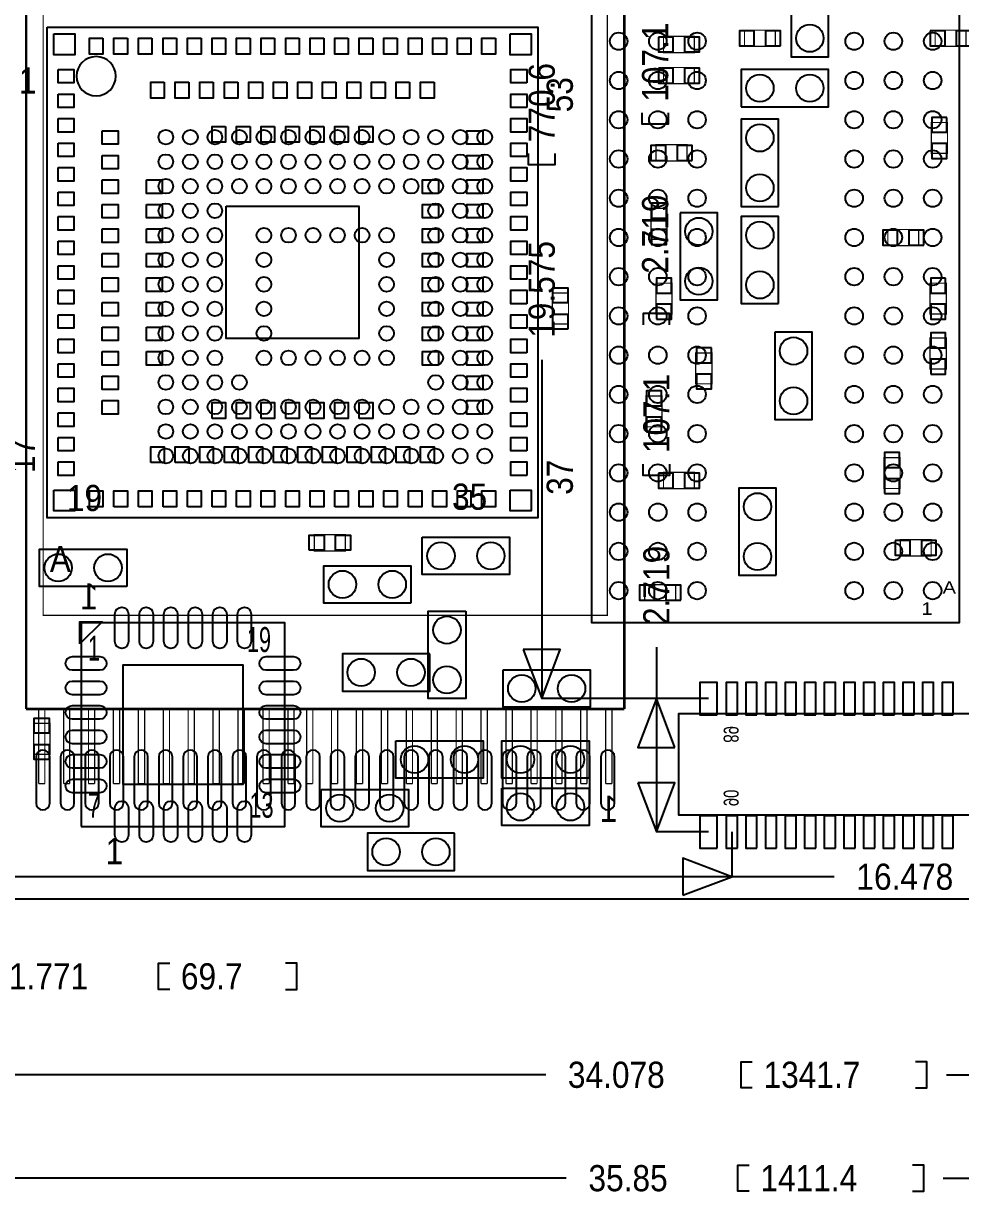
# Model space of a CAD drawing. Extents: x -5.8 to 60.7, y -6.1 to 33.5.
# Drawn here: x 3.81 to 22.91, y -5.96 to 17.85 of the extents above; entities that cross this region are included whole.
import ezdxf
from ezdxf.enums import TextEntityAlignment as Align

# ---------------------------------------------------------------- set-up
doc = ezdxf.new("R2010")
doc.units = 0
for name, color, linetype in [('BG_DIMENSION', 1, 'CONTINUOUS'), ('BG_OUTLINE', 2, 'CONTINUOUS'), ('PG_ASSEMBLY_BOTTOM', 3, 'CONTINUOUS'), ('PG_ASSEMBLY_TOP', 4, 'CONTINUOUS'), ('PIN_BOTTOM', 6, 'CONTINUOUS'), ('PIN_TOP', 5, 'CONTINUOUS')]:
    doc.layers.add(name, color=color, linetype=linetype)

msp = doc.modelspace()

# ---------------------------------------------------------------- linework, layer by layer
at = {"layer": 'BG_DIMENSION'}
for points in [[(16.9545, 16.0274), (16.9545, 15.7988), (16.4211, 15.7988), (16.4211, 16.0274)], [(14.6431, 15.2019), (14.6431, 14.9733), (14.1097, 14.9733), (14.1097, 15.2019)], [(16.9799, 11.7094), (16.9799, 11.938), (16.4465, 11.938), (16.4465, 11.7094)], [(14.3764, 10.99185), (14.3764, 4.088384)], [(16.9799, 8.8646), (16.9799, 8.636), (16.4465, 8.636), (16.4465, 8.8646)], [(16.7132, 5.13715), (16.7132, 4.088384)], [(17.774412, 4.088384), (14.3764, 4.088384)], [(16.7132, 4.088384), (16.7132, 1.36906)], [(17.774412, 4.088384), (16.7132, 4.088384)], [(17.774412, 1.36906), (16.7132, 1.36906)], [(18.249392, 1.36906), (18.249392, 0.4572)], [(18.249392, 0.4572), (1.771142, 0.4572)], [(20.33905, 0.4572), (18.249392, 0.4572)], [(6.7945, -1.8415), (6.5659, -1.8415), (6.5659, -1.3081), (6.7945, -1.3081)], [(9.1567, -1.8415), (9.3853, -1.8415), (9.3853, -1.3081), (9.1567, -1.3081)], [(18.669, -3.8481), (18.4404, -3.8481), (18.4404, -3.3147), (18.669, -3.3147)], [(21.9964, -3.8481), (22.225, -3.8481), (22.225, -3.3147), (21.9964, -3.3147)], [(14.45895, -3.5814), (1.771142, -3.5814)], [(22.62505, -3.5814), (35.84956, -3.5814)], [(18.6055, -5.9563), (18.3769, -5.9563), (18.3769, -5.4229), (18.6055, -5.4229)], [(21.9329, -5.9563), (22.1615, -5.9563), (22.1615, -5.4229), (21.9329, -5.4229)], [(14.87805, -5.6896), (0, -5.6896)], [(22.56155, -5.6896), (35.84956, -5.6896)]]:
    msp.add_lwpolyline(points, dxfattribs=at)
for points in [[(14.001496, 5.088382), (14.3764, 4.088384), (14.751304, 5.088382)], [(17.088104, 3.088386), (16.7132, 4.088384), (16.338296, 3.088386)], [(16.338296, 2.369058), (16.7132, 1.36906), (17.088104, 2.369058)], [(17.249394, 0.082296), (18.249392, 0.4572), (17.249394, 0.832104)]]:
    msp.add_lwpolyline(points, close=True, dxfattribs=at)
at = {"layer": 'BG_OUTLINE'}
msp.add_lwpolyline([(0, 0), (0, 25.031954), (50.031904, 25.031954), (50.031904, 0)], close=True, dxfattribs=at)
at = {"layer": 'PG_ASSEMBLY_BOTTOM'}
for points, const_width in [([(3.86969, 20.691094), (3.86969, 3.876294)], 0.0508), ([(16.06169, 3.876294), (16.06169, 20.691094)], 0.0508), ([(3.86969, 3.876294), (16.06169, 3.876294)], 0.0508), ([(4.12369, 2.352294), (4.12369, 3.876294)], 0.0254), ([(4.25069, 3.876294), (4.25069, 2.352294)], 0.0254), ([(4.63169, 2.352294), (4.63169, 3.876294)], 0.0254), ([(4.75869, 3.876294), (4.75869, 2.352294)], 0.0254), ([(5.13969, 2.352294), (5.13969, 3.876294)], 0.0254), ([(5.26669, 3.876294), (5.26669, 2.352294)], 0.0254), ([(5.64769, 2.352294), (5.64769, 3.876294)], 0.0254), ([(5.77469, 3.876294), (5.77469, 2.352294)], 0.0254), ([(6.15569, 2.352294), (6.15569, 3.876294)], 0.0254), ([(6.28269, 3.876294), (6.28269, 2.352294)], 0.0254), ([(6.66369, 2.352294), (6.66369, 3.876294)], 0.0254), ([(6.79069, 3.876294), (6.79069, 2.352294)], 0.0254), ([(7.17169, 2.352294), (7.17169, 3.876294)], 0.0254), ([(7.29869, 3.876294), (7.29869, 2.352294)], 0.0254), ([(7.67969, 2.352294), (7.67969, 3.876294)], 0.0254), ([(7.80669, 3.876294), (7.80669, 2.352294)], 0.0254), ([(8.18769, 2.352294), (8.18769, 3.876294)], 0.0254), ([(8.31469, 3.876294), (8.31469, 2.352294)], 0.0254), ([(8.69569, 2.352294), (8.69569, 3.876294)], 0.0254), ([(8.82269, 3.876294), (8.82269, 2.352294)], 0.0254), ([(9.20369, 2.352294), (9.20369, 3.876294)], 0.0254), ([(9.33069, 3.876294), (9.33069, 2.352294)], 0.0254), ([(9.58469, 2.352294), (9.58469, 3.876294)], 0.0254), ([(9.71169, 3.876294), (9.71169, 2.352294)], 0.0254), ([(10.09269, 2.352294), (10.09269, 3.876294)], 0.0254), ([(10.21969, 3.876294), (10.21969, 2.352294)], 0.0254), ([(10.60069, 2.352294), (10.60069, 3.876294)], 0.0254), ([(10.72769, 3.876294), (10.72769, 2.352294)], 0.0254), ([(11.10869, 2.352294), (11.10869, 3.876294)], 0.0254), ([(11.23569, 3.876294), (11.23569, 2.352294)], 0.0254), ([(11.61669, 2.352294), (11.61669, 3.876294)], 0.0254), ([(11.74369, 3.876294), (11.74369, 2.352294)], 0.0254), ([(12.12469, 2.352294), (12.12469, 3.876294)], 0.0254), ([(12.25169, 3.876294), (12.25169, 2.352294)], 0.0254), ([(12.63269, 2.352294), (12.63269, 3.876294)], 0.0254), ([(12.75969, 3.876294), (12.75969, 2.352294)], 0.0254), ([(13.14069, 2.352294), (13.14069, 3.876294)], 0.0254), ([(13.26769, 3.876294), (13.26769, 2.352294)], 0.0254), ([(13.64869, 2.352294), (13.64869, 3.876294)], 0.0254), ([(13.77569, 3.876294), (13.77569, 2.352294)], 0.0254), ([(14.15669, 2.352294), (14.15669, 3.876294)], 0.0254), ([(14.28369, 3.876294), (14.28369, 2.352294)], 0.0254), ([(14.66469, 2.352294), (14.66469, 3.876294)], 0.0254), ([(14.79169, 3.876294), (14.79169, 2.352294)], 0.0254), ([(15.17269, 2.352294), (15.17269, 3.876294)], 0.0254), ([(15.29969, 3.876294), (15.29969, 2.352294)], 0.0254), ([(15.68069, 2.352294), (15.68069, 3.876294)], 0.0254), ([(15.80769, 3.876294), (15.80769, 2.352294)], 0.0254), ([(4.25069, 2.352294), (4.12369, 2.352294)], 0.0254), ([(4.75869, 2.352294), (4.63169, 2.352294)], 0.0254), ([(5.26669, 2.352294), (5.13969, 2.352294)], 0.0254), ([(5.77469, 2.352294), (5.64769, 2.352294)], 0.0254), ([(6.28269, 2.352294), (6.15569, 2.352294)], 0.0254), ([(6.79069, 2.352294), (6.66369, 2.352294)], 0.0254), ([(7.29869, 2.352294), (7.17169, 2.352294)], 0.0254), ([(7.80669, 2.352294), (7.67969, 2.352294)], 0.0254), ([(8.31469, 2.352294), (8.18769, 2.352294)], 0.0254), ([(8.82269, 2.352294), (8.69569, 2.352294)], 0.0254), ([(9.33069, 2.352294), (9.20369, 2.352294)], 0.0254), ([(9.71169, 2.352294), (9.58469, 2.352294)], 0.0254), ([(10.21969, 2.352294), (10.09269, 2.352294)], 0.0254), ([(10.72769, 2.352294), (10.60069, 2.352294)], 0.0254), ([(11.23569, 2.352294), (11.10869, 2.352294)], 0.0254), ([(11.74369, 2.352294), (11.61669, 2.352294)], 0.0254), ([(12.25169, 2.352294), (12.12469, 2.352294)], 0.0254), ([(12.75969, 2.352294), (12.63269, 2.352294)], 0.0254), ([(13.26769, 2.352294), (13.14069, 2.352294)], 0.0254), ([(13.77569, 2.352294), (13.64869, 2.352294)], 0.0254), ([(14.28369, 2.352294), (14.15669, 2.352294)], 0.0254), ([(14.79169, 2.352294), (14.66469, 2.352294)], 0.0254), ([(15.29969, 2.352294), (15.17269, 2.352294)], 0.0254), ([(15.80769, 2.352294), (15.68069, 2.352294)], 0.0254)]:
    msp.add_lwpolyline(points, dxfattribs=dict(at, const_width=const_width))
for points in [[(19.459194, 18.947384), (19.459194, 17.169384), (20.221194, 17.169384), (20.221194, 18.947384)], [(18.443194, 16.153384), (20.221194, 16.153384), (20.221194, 16.915384), (18.443194, 16.915384)], [(19.205194, 14.121384), (19.205194, 15.899384), (18.443194, 15.899384), (18.443194, 14.121384)], [(17.198594, 13.994384), (17.198594, 12.216384), (17.960594, 12.216384), (17.960594, 13.994384)], [(19.205194, 12.140184), (19.205194, 13.918184), (18.443194, 13.918184), (18.443194, 12.140184)], [(19.128994, 11.555984), (19.128994, 9.777984), (19.890994, 9.777984), (19.890994, 11.555984)], [(19.154394, 6.602984), (19.154394, 8.380984), (18.392394, 8.380984), (18.392394, 6.602984)], [(12.093194, 5.002784), (10.315194, 5.002784), (10.315194, 4.240784), (12.093194, 4.240784)], [(36.876736, 1.720342), (36.876736, 3.777742), (17.166336, 3.777742), (17.166336, 1.720342)], [(12.601194, 1.345184), (10.823194, 1.345184), (10.823194, 0.583184), (12.601194, 0.583184)]]:
    msp.add_lwpolyline(points, close=True, dxfattribs=at)
at = {"layer": 'PG_ASSEMBLY_BOTTOM', "const_width": 0.0254}
for points in [[(15.715742, 5.78358), (15.715742, 18.783808), (4.215638, 18.783808), (4.215638, 5.78358)], [(19.139154, 17.715484), (18.509234, 17.715484), (18.509234, 17.385284), (19.139154, 17.385284)], [(22.395434, 17.385284), (23.025354, 17.385284), (23.025354, 17.715484), (22.395434, 17.715484)], [(16.858234, 17.258284), (17.488154, 17.258284), (17.488154, 17.588484), (16.858234, 17.588484)], [(16.858234, 16.623284), (17.488154, 16.623284), (17.488154, 16.953484), (16.858234, 16.953484)], [(22.316694, 15.833344), (22.316694, 15.203424), (22.646894, 15.203424), (22.646894, 15.833344)], [(17.335754, 15.378684), (16.705834, 15.378684), (16.705834, 15.048484), (17.335754, 15.048484)], [(16.601694, 14.080744), (16.601694, 13.450824), (16.931894, 13.450824), (16.931894, 14.080744)], [(22.060154, 13.651484), (21.430234, 13.651484), (21.430234, 13.321284), (22.060154, 13.321284)], [(17.033494, 11.926824), (17.033494, 12.556744), (16.703294, 12.556744), (16.703294, 11.926824)], [(22.291294, 12.556744), (22.291294, 11.926824), (22.621494, 11.926824), (22.621494, 12.556744)], [(22.621494, 10.809224), (22.621494, 11.439144), (22.291294, 11.439144), (22.291294, 10.809224)], [(17.516094, 11.134344), (17.516094, 10.504424), (17.846294, 10.504424), (17.846294, 11.134344)], [(16.830294, 9.628378), (16.830294, 10.258298), (16.500094, 10.258298), (16.500094, 9.628378)], [(21.681694, 8.370824), (21.681694, 9.000744), (21.351494, 9.000744), (21.351494, 8.370824)], [(16.858234, 8.368284), (17.488154, 8.36803), (17.488154, 8.698738), (16.858234, 8.698484)], [(21.684234, 6.996684), (22.314154, 6.996684), (22.314154, 7.326884), (21.684234, 7.326884)], [(17.107154, 6.412484), (16.477234, 6.412484), (16.477234, 6.082284), (17.107154, 6.082284)]]:
    msp.add_lwpolyline(points, close=True, dxfattribs=at)
at = {"layer": 'PG_ASSEMBLY_TOP'}
for points in [[(22.893782, 18.939256), (15.39367, 18.939256), (15.39367, 5.639308), (22.893782, 5.639308)], [(4.29641, 17.77619), (14.29639, 17.77619), (14.29639, 7.77621), (4.29641, 7.77621)], [(11.94308, 7.3787), (13.72108, 7.3787), (13.72108, 6.6167), (11.94308, 6.6167)], [(5.9182, 6.3754), (4.1402, 6.3754), (4.1402, 7.1374), (5.9182, 7.1374)], [(11.71194, 6.03504), (9.93394, 6.03504), (9.93394, 6.79704), (11.71194, 6.79704)], [(12.827, 5.8674), (12.827, 4.0894), (12.065, 4.0894), (12.065, 5.8674)], [(4.966208, 5.205984), (4.966208, 5.656072), (5.416296, 5.656072)], [(4.991354, 1.481074), (9.141206, 1.481074), (9.141206, 5.630926), (4.991354, 5.630926)], [(13.589, 4.6736), (15.367, 4.6736), (15.367, 3.9116), (13.589, 3.9116)], [(11.4046, 3.2258), (13.1826, 3.2258), (13.1826, 2.4638), (11.4046, 2.4638)], [(15.3416, 2.4638), (13.5636, 2.4638), (13.5636, 3.2258), (15.3416, 3.2258)], [(9.8806, 2.2352), (11.6586, 2.2352), (11.6586, 1.4732), (9.8806, 1.4732)], [(13.5636, 2.2606), (15.3416, 2.2606), (15.3416, 1.4986), (13.5636, 1.4986)]]:
    msp.add_lwpolyline(points, close=True, dxfattribs=at)
msp.add_lwpolyline([(5.696458, 16.776192, 1), (4.896342, 16.776208, 1)], format="xyb", close=True, dxfattribs=at)
at = {"layer": 'PG_ASSEMBLY_TOP', "const_width": 0.0254}
for points in [[(14.5923, 11.72464), (14.5923, 12.35456), (14.9225, 12.35456), (14.9225, 11.72464)], [(9.74344, 7.4295), (10.37336, 7.4295), (10.37336, 7.0993), (9.74344, 7.0993)], [(4.02336, 2.95148), (4.02336, 3.5814), (4.35356, 3.5814), (4.35356, 2.95148)]]:
    msp.add_lwpolyline(points, close=True, dxfattribs=at)
at = {"layer": 'PIN_BOTTOM'}
for points in [[(18.70964, 17.397984), (18.70964, 17.702784), (18.40484, 17.702784), (18.40484, 17.397984)], [(19.243548, 17.397984), (19.243548, 17.702784), (18.938748, 17.702784), (18.938748, 17.397984)], [(22.29104, 17.702784), (22.29104, 17.397984), (22.59584, 17.397984), (22.59584, 17.702784)], [(22.824948, 17.702784), (22.824948, 17.397984), (23.129748, 17.397984), (23.129748, 17.702784)], [(16.75384, 17.575784), (16.75384, 17.270984), (17.05864, 17.270984), (17.05864, 17.575784)], [(17.287748, 17.575784), (17.287748, 17.270984), (17.592548, 17.270984), (17.592548, 17.575784)], [(16.75384, 16.940784), (16.75384, 16.635984), (17.05864, 16.635984), (17.05864, 16.940784)], [(17.287748, 16.940784), (17.287748, 16.635984), (17.592548, 16.635984), (17.592548, 16.940784)], [(22.634194, 15.937738), (22.329394, 15.937738), (22.329394, 15.632938), (22.634194, 15.632938)], [(16.90624, 15.061184), (16.90624, 15.365984), (16.60144, 15.365984), (16.60144, 15.061184)], [(17.440148, 15.061184), (17.440148, 15.365984), (17.135348, 15.365984), (17.135348, 15.061184)], [(22.634194, 15.40383), (22.329394, 15.40383), (22.329394, 15.09903), (22.634194, 15.09903)], [(16.919194, 14.185138), (16.614394, 14.185138), (16.614394, 13.880338), (16.919194, 13.880338)], [(16.919194, 13.65123), (16.614394, 13.65123), (16.614394, 13.34643), (16.919194, 13.34643)], [(21.63064, 13.333984), (21.63064, 13.638784), (21.32584, 13.638784), (21.32584, 13.333984)], [(22.164548, 13.333984), (22.164548, 13.638784), (21.859748, 13.638784), (21.859748, 13.333984)], [(16.715994, 12.356338), (17.020794, 12.356338), (17.020794, 12.661138), (16.715994, 12.661138)], [(22.608794, 12.661138), (22.303994, 12.661138), (22.303994, 12.356338), (22.608794, 12.356338)], [(16.715994, 11.82243), (17.020794, 11.82243), (17.020794, 12.12723), (16.715994, 12.12723)], [(22.608794, 12.12723), (22.303994, 12.12723), (22.303994, 11.82243), (22.608794, 11.82243)], [(22.303994, 11.238738), (22.608794, 11.238738), (22.608794, 11.543538), (22.303994, 11.543538)], [(17.833594, 11.238738), (17.528794, 11.238738), (17.528794, 10.933938), (17.833594, 10.933938)], [(22.303994, 10.70483), (22.608794, 10.70483), (22.608794, 11.00963), (22.303994, 11.00963)], [(17.833594, 10.70483), (17.528794, 10.70483), (17.528794, 10.40003), (17.833594, 10.40003)], [(16.512794, 10.057892), (16.817594, 10.057892), (16.817594, 10.362692), (16.512794, 10.362692)], [(16.512794, 9.523984), (16.817594, 9.523984), (16.817594, 9.828784), (16.512794, 9.828784)], [(21.364194, 8.800338), (21.668994, 8.800338), (21.668994, 9.105138), (21.364194, 9.105138)], [(16.75384, 8.685784), (16.75384, 8.380984), (17.05864, 8.380984), (17.05864, 8.685784)], [(17.287748, 8.685784), (17.287748, 8.380984), (17.592548, 8.380984), (17.592548, 8.685784)], [(21.364194, 8.26643), (21.668994, 8.26643), (21.668994, 8.57123), (21.364194, 8.57123)], [(21.57984, 7.314184), (21.57984, 7.009384), (21.88464, 7.009384), (21.88464, 7.314184)], [(22.113748, 7.314184), (22.113748, 7.009384), (22.418548, 7.009384), (22.418548, 7.314184)], [(16.67764, 6.094984), (16.67764, 6.399784), (16.37284, 6.399784), (16.37284, 6.094984)], [(17.211548, 6.094984), (17.211548, 6.399784), (16.906748, 6.399784), (16.906748, 6.094984)], [(17.952212, 3.758184), (17.952212, 4.418584), (17.596612, 4.418584), (17.596612, 3.758184)], [(18.363692, 3.758184), (18.363692, 4.418584), (18.135092, 4.418584), (18.135092, 3.758184)], [(18.763742, 3.758184), (18.763742, 4.418584), (18.535142, 4.418584), (18.535142, 3.758184)], [(19.163792, 3.758184), (19.163792, 4.418584), (18.935192, 4.418584), (18.935192, 3.758184)], [(19.563842, 3.758184), (19.563842, 4.418584), (19.335242, 4.418584), (19.335242, 3.758184)], [(19.963892, 3.758184), (19.963892, 4.418584), (19.735292, 4.418584), (19.735292, 3.758184)], [(20.363688, 3.758184), (20.363688, 4.418584), (20.135088, 4.418584), (20.135088, 3.758184)], [(20.763738, 3.758184), (20.763738, 4.418584), (20.535138, 4.418584), (20.535138, 3.758184)], [(21.163788, 3.758184), (21.163788, 4.418584), (20.935188, 4.418584), (20.935188, 3.758184)], [(21.563838, 3.758184), (21.563838, 4.418584), (21.335238, 4.418584), (21.335238, 3.758184)], [(21.963888, 3.758184), (21.963888, 4.418584), (21.735288, 4.418584), (21.735288, 3.758184)], [(22.363684, 3.758184), (22.363684, 4.418584), (22.135084, 4.418584), (22.135084, 3.758184)], [(22.763734, 3.758184), (22.763734, 4.418584), (22.535134, 4.418584), (22.535134, 3.758184)], [(17.952212, 1.03886), (17.952212, 1.69926), (17.596612, 1.69926), (17.596612, 1.03886)], [(18.363692, 1.03886), (18.363692, 1.69926), (18.135092, 1.69926), (18.135092, 1.03886)], [(18.763742, 1.03886), (18.763742, 1.69926), (18.535142, 1.69926), (18.535142, 1.03886)], [(19.163792, 1.03886), (19.163792, 1.69926), (18.935192, 1.69926), (18.935192, 1.03886)], [(19.563842, 1.03886), (19.563842, 1.69926), (19.335242, 1.69926), (19.335242, 1.03886)], [(19.963892, 1.03886), (19.963892, 1.69926), (19.735292, 1.69926), (19.735292, 1.03886)], [(20.363688, 1.03886), (20.363688, 1.69926), (20.135088, 1.69926), (20.135088, 1.03886)], [(20.763738, 1.03886), (20.763738, 1.69926), (20.535138, 1.69926), (20.535138, 1.03886)], [(21.163788, 1.03886), (21.163788, 1.69926), (20.935188, 1.69926), (20.935188, 1.03886)], [(21.563838, 1.03886), (21.563838, 1.69926), (21.335238, 1.69926), (21.335238, 1.03886)], [(21.963888, 1.03886), (21.963888, 1.69926), (21.735288, 1.69926), (21.735288, 1.03886)], [(22.363684, 1.03886), (22.363684, 1.69926), (22.135084, 1.69926), (22.135084, 1.03886)], [(22.763734, 1.03886), (22.763734, 1.69926), (22.535134, 1.69926), (22.535134, 1.03886)]]:
    msp.add_lwpolyline(points, close=True, dxfattribs=at)
for points in [[(4.07035, 2.898394), (4.07035, 1.958594, 1), (4.34975, 1.958594), (4.34975, 2.898394, 1)], [(4.57073, 2.898394), (4.57073, 1.958594, 1), (4.85013, 1.958594), (4.85013, 2.898394, 1)], [(5.07111, 2.898394), (5.07111, 1.958594, 1), (5.35051, 1.958594), (5.35051, 2.898394, 1)], [(5.57149, 2.898394), (5.57149, 1.958594, 1), (5.85089, 1.958594), (5.85089, 2.898394, 1)], [(6.07187, 2.898394), (6.07187, 1.958594, 1), (6.35127, 1.958594), (6.35127, 2.898394, 1)], [(6.57225, 2.898394), (6.57225, 1.958594, 1), (6.85165, 1.958594), (6.85165, 2.898394, 1)], [(7.07263, 2.898394), (7.07263, 1.958594, 1), (7.35203, 1.958594), (7.35203, 2.898394, 1)], [(7.57301, 2.898394), (7.57301, 1.958594, 1), (7.85241, 1.958594), (7.85241, 2.898394, 1)], [(8.07593, 2.898394), (8.07593, 1.958594, 1), (8.35533, 1.958594), (8.35533, 2.898394, 1)], [(8.57377, 2.898394), (8.57377, 1.958594, 1), (8.85317, 1.958594), (8.85317, 2.898394, 1)], [(9.07415, 2.898394), (9.07415, 1.958594, 1), (9.35355, 1.958594), (9.35355, 2.898394, 1)], [(9.57707, 2.898394), (9.57707, 1.958594, 1), (9.85647, 1.958594), (9.85647, 2.898394, 1)], [(10.07491, 2.898394), (10.07491, 1.958594, 1), (10.35431, 1.958594), (10.35431, 2.898394, 1)], [(10.57783, 2.898394), (10.57783, 1.958594, 1), (10.85723, 1.958594), (10.85723, 2.898394, 1)], [(11.07821, 2.898394), (11.07821, 1.958594, 1), (11.35761, 1.958594), (11.35761, 2.898394, 1)], [(11.57605, 2.898394), (11.57605, 1.958594, 1), (11.85545, 1.958594), (11.85545, 2.898394, 1)], [(12.07897, 2.898394), (12.07897, 1.958594, 1), (12.35837, 1.958594), (12.35837, 2.898394, 1)], [(12.57935, 2.898394), (12.57935, 1.958594, 1), (12.85875, 1.958594), (12.85875, 2.898394, 1)], [(13.07973, 2.898394), (13.07973, 1.958594, 1), (13.35913, 1.958594), (13.35913, 2.898394, 1)], [(13.58011, 2.898394), (13.58011, 1.958594, 1), (13.85951, 1.958594), (13.85951, 2.898394, 1)], [(14.08049, 2.898394), (14.08049, 1.958594, 1), (14.35989, 1.958594), (14.35989, 2.898394, 1)], [(14.58087, 2.898394), (14.58087, 1.958594, 1), (14.86027, 1.958594), (14.86027, 2.898394, 1)], [(15.08125, 2.898394), (15.08125, 1.958594, 1), (15.36065, 1.958594), (15.36065, 2.898394, 1)], [(15.58163, 2.898394), (15.58163, 1.958594, 1), (15.86103, 1.958594), (15.86103, 2.898394, 1)]]:
    msp.add_lwpolyline(points, format="xyb", close=True, dxfattribs=at)
for centre, radius in [((19.840194, 17.550384), 0.2794), ((18.824194, 16.534384), 0.2794), ((19.840194, 16.534384), 0.2794), ((18.824194, 15.518384), 0.2794), ((6.71576, 15.533624), 0.149987), ((7.215632, 15.533624), 0.149987), ((7.715758, 15.533624), 0.149987), ((8.21563, 15.533624), 0.149987), ((8.715756, 15.533624), 0.149987), ((9.215628, 15.533624), 0.149987), ((9.715754, 15.533624), 0.149987), ((10.215626, 15.533624), 0.149987), ((10.715752, 15.533624), 0.149987), ((11.215624, 15.533624), 0.149987), ((11.71575, 15.533624), 0.149987), ((12.215622, 15.533624), 0.149987), ((12.715748, 15.533624), 0.149987), ((13.21562, 15.533624), 0.149987), ((6.71576, 15.033752), 0.149987), ((7.215632, 15.033752), 0.149987), ((7.715758, 15.033752), 0.149987), ((8.21563, 15.033752), 0.149987), ((8.715756, 15.033752), 0.149987), ((9.215628, 15.033752), 0.149987), ((9.715754, 15.033752), 0.149987), ((10.215626, 15.033752), 0.149987), ((10.715752, 15.033752), 0.149987), ((11.215624, 15.033752), 0.149987), ((11.71575, 15.033752), 0.149987), ((12.215622, 15.033752), 0.149987), ((12.715748, 15.033752), 0.149987), ((13.21562, 15.033752), 0.149987), ((18.824194, 14.502384), 0.2794), ((6.71576, 14.533626), 0.149987), ((7.215632, 14.533626), 0.149987), ((7.715758, 14.533626), 0.149987), ((8.21563, 14.533626), 0.149987), ((8.715756, 14.533626), 0.149987), ((9.215628, 14.533626), 0.149987), ((9.715754, 14.533626), 0.149987), ((10.215626, 14.533626), 0.149987), ((10.715752, 14.533626), 0.149987), ((11.215624, 14.533626), 0.149987), ((11.71575, 14.533626), 0.149987), ((12.215622, 14.533626), 0.149987), ((12.715748, 14.533626), 0.149987), ((13.21562, 14.533626), 0.149987), ((6.71576, 14.033754), 0.149987), ((7.215632, 14.033754), 0.149987), ((7.715758, 14.033754), 0.149987), ((12.215622, 14.033754), 0.149987), ((12.715748, 14.033754), 0.149987), ((13.21562, 14.033754), 0.149987), ((17.579594, 13.613384), 0.2794), ((18.824194, 13.537184), 0.2794), ((6.71576, 13.533628), 0.149987), ((7.215632, 13.533628), 0.149987), ((7.715758, 13.533628), 0.149987), ((8.715756, 13.533628), 0.149987), ((9.215628, 13.533628), 0.149987), ((9.715754, 13.533628), 0.149987), ((10.215626, 13.533628), 0.149987), ((10.715752, 13.533628), 0.149987), ((11.215624, 13.533628), 0.149987), ((12.215622, 13.533628), 0.149987), ((12.715748, 13.533628), 0.149987), ((13.21562, 13.533628), 0.149987), ((6.71576, 13.033756), 0.149987), ((7.215632, 13.033756), 0.149987), ((7.715758, 13.033756), 0.149987), ((8.715756, 13.033756), 0.149987), ((11.215624, 13.033756), 0.149987), ((12.215622, 13.033756), 0.149987), ((12.715748, 13.033756), 0.149987), ((13.21562, 13.033756), 0.149987), ((17.579594, 12.597384), 0.2794), ((6.71576, 12.53363), 0.149987), ((7.215632, 12.53363), 0.149987), ((7.715758, 12.53363), 0.149987), ((8.715756, 12.53363), 0.149987), ((11.215624, 12.53363), 0.149987), ((12.215622, 12.53363), 0.149987), ((12.715748, 12.53363), 0.149987), ((13.21562, 12.53363), 0.149987), ((18.824194, 12.521184), 0.2794), ((6.71576, 12.033758), 0.149987), ((7.215632, 12.033758), 0.149987), ((7.715758, 12.033758), 0.149987), ((8.715756, 12.033758), 0.149987), ((11.215624, 12.033758), 0.149987), ((12.215622, 12.033758), 0.149987), ((12.715748, 12.033758), 0.149987), ((13.21562, 12.033758), 0.149987), ((6.71576, 11.533632), 0.149987), ((7.215632, 11.533632), 0.149987), ((7.715758, 11.533632), 0.149987), ((8.715756, 11.533632), 0.149987), ((11.215624, 11.533632), 0.149987), ((12.215622, 11.533632), 0.149987), ((12.715748, 11.533632), 0.149987), ((13.21562, 11.533632), 0.149987), ((19.509994, 11.174984), 0.2794), ((6.71576, 11.03376), 0.149987), ((7.215632, 11.03376), 0.149987), ((7.715758, 11.03376), 0.149987), ((8.715756, 11.03376), 0.149987), ((9.215628, 11.03376), 0.149987), ((9.715754, 11.03376), 0.149987), ((10.215626, 11.03376), 0.149987), ((10.715752, 11.03376), 0.149987), ((11.215624, 11.03376), 0.149987), ((12.215622, 11.03376), 0.149987), ((12.715748, 11.03376), 0.149987), ((13.21562, 11.03376), 0.149987), ((6.71576, 10.533634), 0.149987), ((7.215632, 10.533634), 0.149987), ((7.715758, 10.533634), 0.149987), ((8.21563, 10.533634), 0.149987), ((12.215622, 10.533634), 0.149987), ((12.715748, 10.533634), 0.149987), ((13.21562, 10.533634), 0.149987), ((19.509994, 10.158984), 0.2794), ((6.71576, 10.033762), 0.149987), ((7.215632, 10.033762), 0.149987), ((7.715758, 10.033762), 0.149987), ((8.21563, 10.033762), 0.149987), ((8.715756, 10.033762), 0.149987), ((9.215628, 10.033762), 0.149987), ((9.715754, 10.033762), 0.149987), ((10.215626, 10.033762), 0.149987), ((10.715752, 10.033762), 0.149987), ((11.215624, 10.033762), 0.149987), ((11.71575, 10.033762), 0.149987), ((12.215622, 10.033762), 0.149987), ((12.715748, 10.033762), 0.149987), ((13.21562, 10.033762), 0.149987), ((6.71576, 9.533636), 0.149987), ((7.215632, 9.533636), 0.149987), ((7.715758, 9.533636), 0.149987), ((8.21563, 9.533636), 0.149987), ((8.715756, 9.533636), 0.149987), ((9.215628, 9.533636), 0.149987), ((9.715754, 9.533636), 0.149987), ((10.215626, 9.533636), 0.149987), ((10.715752, 9.533636), 0.149987), ((11.215624, 9.533636), 0.149987), ((11.71575, 9.533636), 0.149987), ((12.215622, 9.533636), 0.149987), ((12.715748, 9.533636), 0.149987), ((13.21562, 9.533636), 0.149987), ((6.71576, 9.033764), 0.149987), ((7.215632, 9.033764), 0.149987), ((7.715758, 9.033764), 0.149987), ((8.21563, 9.033764), 0.149987), ((8.715756, 9.033764), 0.149987), ((9.215628, 9.033764), 0.149987), ((9.715754, 9.033764), 0.149987), ((10.215626, 9.033764), 0.149987), ((10.715752, 9.033764), 0.149987), ((11.215624, 9.033764), 0.149987), ((11.71575, 9.033764), 0.149987), ((12.215622, 9.033764), 0.149987), ((12.715748, 9.033764), 0.149987), ((13.21562, 9.033764), 0.149987), ((18.773394, 7.999984), 0.2794), ((18.773394, 6.983984), 0.2794), ((10.696194, 4.621784), 0.2794), ((11.712194, 4.621784), 0.2794), ((11.204194, 0.964184), 0.2794), ((12.220194, 0.964184), 0.2794)]:
    msp.add_circle(centre, radius, dxfattribs=at)
at = {"layer": 'PIN_TOP'}
for points in [[(4.434459, 17.638141), (4.858385, 17.638141), (4.858385, 17.214215), (4.434459, 17.214215)], [(13.734415, 17.638141), (14.158341, 17.638141), (14.158341, 17.214215), (13.734415, 17.214215)], [(5.433949, 17.553686), (5.433949, 17.228566), (5.158867, 17.228566), (5.158867, 17.553686)], [(5.933821, 17.553686), (5.933821, 17.228566), (5.658739, 17.228566), (5.658739, 17.553686)], [(6.433947, 17.553686), (6.433947, 17.228566), (6.158865, 17.228566), (6.158865, 17.553686)], [(6.933819, 17.553686), (6.933819, 17.228566), (6.658737, 17.228566), (6.658737, 17.553686)], [(7.433945, 17.553686), (7.433945, 17.228566), (7.158863, 17.228566), (7.158863, 17.553686)], [(7.933817, 17.553686), (7.933817, 17.228566), (7.658735, 17.228566), (7.658735, 17.553686)], [(8.433943, 17.553686), (8.433943, 17.228566), (8.158861, 17.228566), (8.158861, 17.553686)], [(8.933815, 17.553686), (8.933815, 17.228566), (8.658733, 17.228566), (8.658733, 17.553686)], [(9.433941, 17.553686), (9.433941, 17.228566), (9.158859, 17.228566), (9.158859, 17.553686)], [(9.934067, 17.553686), (9.934067, 17.228566), (9.658985, 17.228566), (9.658985, 17.553686)], [(10.433939, 17.553686), (10.433939, 17.228566), (10.158857, 17.228566), (10.158857, 17.553686)], [(10.934065, 17.553686), (10.934065, 17.228566), (10.658983, 17.228566), (10.658983, 17.553686)], [(11.433937, 17.553686), (11.433937, 17.228566), (11.158855, 17.228566), (11.158855, 17.553686)], [(11.934063, 17.553686), (11.934063, 17.228566), (11.658981, 17.228566), (11.658981, 17.553686)], [(12.433935, 17.553686), (12.433935, 17.228566), (12.158853, 17.228566), (12.158853, 17.553686)], [(12.934061, 17.553686), (12.934061, 17.228566), (12.658979, 17.228566), (12.658979, 17.553686)], [(13.433933, 17.553686), (13.433933, 17.228566), (13.158851, 17.228566), (13.158851, 17.553686)], [(4.518914, 16.913733), (4.844034, 16.913733), (4.844034, 16.638651), (4.518914, 16.638651)], [(14.073886, 16.638651), (13.748766, 16.638651), (13.748766, 16.913733), (14.073886, 16.913733)], [(6.683883, 16.653764), (6.683883, 16.328644), (6.408801, 16.328644), (6.408801, 16.653764)], [(7.184009, 16.653764), (7.184009, 16.328644), (6.908927, 16.328644), (6.908927, 16.653764)], [(7.683881, 16.653764), (7.683881, 16.328644), (7.408799, 16.328644), (7.408799, 16.653764)], [(8.184007, 16.653764), (8.184007, 16.328644), (7.908925, 16.328644), (7.908925, 16.653764)], [(8.683879, 16.653764), (8.683879, 16.328644), (8.408797, 16.328644), (8.408797, 16.653764)], [(9.184005, 16.653764), (9.184005, 16.328644), (8.908923, 16.328644), (8.908923, 16.653764)], [(9.683877, 16.653764), (9.683877, 16.328644), (9.408795, 16.328644), (9.408795, 16.653764)], [(10.184003, 16.653764), (10.184003, 16.328644), (9.908921, 16.328644), (9.908921, 16.653764)], [(10.683875, 16.653764), (10.683875, 16.328644), (10.408793, 16.328644), (10.408793, 16.653764)], [(11.184001, 16.653764), (11.184001, 16.328644), (10.908919, 16.328644), (10.908919, 16.653764)], [(11.683873, 16.653764), (11.683873, 16.328644), (11.408791, 16.328644), (11.408791, 16.653764)], [(12.183999, 16.653764), (12.183999, 16.328644), (11.908917, 16.328644), (11.908917, 16.653764)], [(4.518914, 16.413861), (4.844034, 16.413861), (4.844034, 16.138779), (4.518914, 16.138779)], [(14.073886, 16.138779), (13.748766, 16.138779), (13.748766, 16.413861), (14.073886, 16.413861)], [(4.518914, 15.913735), (4.844034, 15.913735), (4.844034, 15.638653), (4.518914, 15.638653)], [(7.933817, 15.753842), (7.933817, 15.428722), (7.658735, 15.428722), (7.658735, 15.753842)], [(8.433943, 15.753842), (8.433943, 15.428722), (8.158861, 15.428722), (8.158861, 15.753842)], [(8.933815, 15.753842), (8.933815, 15.428722), (8.658733, 15.428722), (8.658733, 15.753842)], [(9.433941, 15.753842), (9.433941, 15.428722), (9.158859, 15.428722), (9.158859, 15.753842)], [(9.934067, 15.753842), (9.934067, 15.428722), (9.658985, 15.428722), (9.658985, 15.753842)], [(10.433939, 15.753842), (10.433939, 15.428722), (10.158857, 15.428722), (10.158857, 15.753842)], [(10.934065, 15.753842), (10.934065, 15.428722), (10.658983, 15.428722), (10.658983, 15.753842)], [(14.073886, 15.638653), (13.748766, 15.638653), (13.748766, 15.913735), (14.073886, 15.913735)], [(5.418836, 15.663799), (5.743956, 15.663799), (5.743956, 15.388717), (5.418836, 15.388717)], [(13.173964, 15.388717), (12.848844, 15.388717), (12.848844, 15.663799), (13.173964, 15.663799)], [(4.518914, 15.413863), (4.844034, 15.413863), (4.844034, 15.138781), (4.518914, 15.138781)], [(14.073886, 15.138781), (13.748766, 15.138781), (13.748766, 15.413863), (14.073886, 15.413863)], [(5.418836, 15.163673), (5.743956, 15.163673), (5.743956, 14.888591), (5.418836, 14.888591)], [(13.173964, 14.888591), (12.848844, 14.888591), (12.848844, 15.163673), (13.173964, 15.163673)], [(4.518914, 14.913737), (4.844034, 14.913737), (4.844034, 14.638655), (4.518914, 14.638655)], [(14.073886, 14.638655), (13.748766, 14.638655), (13.748766, 14.913737), (14.073886, 14.913737)], [(5.418836, 14.663801), (5.743956, 14.663801), (5.743956, 14.388719), (5.418836, 14.388719)], [(6.318758, 14.663801), (6.643878, 14.663801), (6.643878, 14.388719), (6.318758, 14.388719)], [(12.274042, 14.388719), (11.948922, 14.388719), (11.948922, 14.663801), (12.274042, 14.663801)], [(13.173964, 14.388719), (12.848844, 14.388719), (12.848844, 14.663801), (13.173964, 14.663801)], [(4.518914, 14.413865), (4.844034, 14.413865), (4.844034, 14.138783), (4.518914, 14.138783)], [(14.073886, 14.138783), (13.748766, 14.138783), (13.748766, 14.413865), (14.073886, 14.413865)], [(5.418836, 14.163675), (5.743956, 14.163675), (5.743956, 13.888593), (5.418836, 13.888593)], [(6.318758, 14.163675), (6.643878, 14.163675), (6.643878, 13.888593), (6.318758, 13.888593)], [(7.94639, 14.12621), (10.64641, 14.12621), (10.64641, 11.42619), (7.94639, 11.42619)], [(12.274042, 13.888593), (11.948922, 13.888593), (11.948922, 14.163675), (12.274042, 14.163675)], [(13.173964, 13.888593), (12.848844, 13.888593), (12.848844, 14.163675), (13.173964, 14.163675)], [(4.518914, 13.913739), (4.844034, 13.913739), (4.844034, 13.638657), (4.518914, 13.638657)], [(14.073886, 13.638657), (13.748766, 13.638657), (13.748766, 13.913739), (14.073886, 13.913739)], [(5.418836, 13.663803), (5.743956, 13.663803), (5.743956, 13.388721), (5.418836, 13.388721)], [(6.318758, 13.663803), (6.643878, 13.663803), (6.643878, 13.388721), (6.318758, 13.388721)], [(12.274042, 13.388721), (11.948922, 13.388721), (11.948922, 13.663803), (12.274042, 13.663803)], [(13.173964, 13.388721), (12.848844, 13.388721), (12.848844, 13.663803), (13.173964, 13.663803)], [(4.518914, 13.413867), (4.844034, 13.413867), (4.844034, 13.138785), (4.518914, 13.138785)], [(14.073886, 13.138785), (13.748766, 13.138785), (13.748766, 13.413867), (14.073886, 13.413867)], [(5.418836, 13.163677), (5.743956, 13.163677), (5.743956, 12.888595), (5.418836, 12.888595)], [(6.318758, 13.163677), (6.643878, 13.163677), (6.643878, 12.888595), (6.318758, 12.888595)], [(12.274042, 12.888595), (11.948922, 12.888595), (11.948922, 13.163677), (12.274042, 13.163677)], [(13.173964, 12.888595), (12.848844, 12.888595), (12.848844, 13.163677), (13.173964, 13.163677)], [(4.518914, 12.913741), (4.844034, 12.913741), (4.844034, 12.638659), (4.518914, 12.638659)], [(14.073886, 12.638659), (13.748766, 12.638659), (13.748766, 12.913741), (14.073886, 12.913741)], [(5.418836, 12.663805), (5.743956, 12.663805), (5.743956, 12.388723), (5.418836, 12.388723)], [(6.318758, 12.663805), (6.643878, 12.663805), (6.643878, 12.388723), (6.318758, 12.388723)], [(12.274042, 12.388723), (11.948922, 12.388723), (11.948922, 12.663805), (12.274042, 12.663805)], [(13.173964, 12.388723), (12.848844, 12.388723), (12.848844, 12.663805), (13.173964, 12.663805)], [(4.518914, 12.413615), (4.844034, 12.413615), (4.844034, 12.138533), (4.518914, 12.138533)], [(14.073886, 12.138533), (13.748766, 12.138533), (13.748766, 12.413615), (14.073886, 12.413615)], [(14.9098, 12.154154), (14.605, 12.154154), (14.605, 12.458954), (14.9098, 12.458954)], [(5.418836, 12.163679), (5.743956, 12.163679), (5.743956, 11.888597), (5.418836, 11.888597)], [(6.318758, 12.163679), (6.643878, 12.163679), (6.643878, 11.888597), (6.318758, 11.888597)], [(12.274042, 11.888597), (11.948922, 11.888597), (11.948922, 12.163679), (12.274042, 12.163679)], [(13.173964, 11.888597), (12.848844, 11.888597), (12.848844, 12.163679), (13.173964, 12.163679)], [(4.518914, 11.913743), (4.844034, 11.913743), (4.844034, 11.638661), (4.518914, 11.638661)], [(14.073886, 11.638661), (13.748766, 11.638661), (13.748766, 11.913743), (14.073886, 11.913743)], [(14.9098, 11.620246), (14.605, 11.620246), (14.605, 11.925046), (14.9098, 11.925046)], [(5.418836, 11.663807), (5.743956, 11.663807), (5.743956, 11.388725), (5.418836, 11.388725)], [(6.318758, 11.663807), (6.643878, 11.663807), (6.643878, 11.388725), (6.318758, 11.388725)], [(12.274042, 11.388725), (11.948922, 11.388725), (11.948922, 11.663807), (12.274042, 11.663807)], [(13.173964, 11.388725), (12.848844, 11.388725), (12.848844, 11.663807), (13.173964, 11.663807)], [(4.518914, 11.413617), (4.844034, 11.413617), (4.844034, 11.138535), (4.518914, 11.138535)], [(14.073886, 11.138535), (13.748766, 11.138535), (13.748766, 11.413617), (14.073886, 11.413617)], [(5.418836, 11.163681), (5.743956, 11.163681), (5.743956, 10.888599), (5.418836, 10.888599)], [(6.318758, 11.163681), (6.643878, 11.163681), (6.643878, 10.888599), (6.318758, 10.888599)], [(12.274042, 10.888599), (11.948922, 10.888599), (11.948922, 11.163681), (12.274042, 11.163681)], [(13.173964, 10.888599), (12.848844, 10.888599), (12.848844, 11.163681), (13.173964, 11.163681)], [(4.518914, 10.913745), (4.844034, 10.913745), (4.844034, 10.638663), (4.518914, 10.638663)], [(14.073886, 10.638663), (13.748766, 10.638663), (13.748766, 10.913745), (14.073886, 10.913745)], [(5.418836, 10.663809), (5.743956, 10.663809), (5.743956, 10.388727), (5.418836, 10.388727)], [(13.173964, 10.388727), (12.848844, 10.388727), (12.848844, 10.663809), (13.173964, 10.663809)], [(4.518914, 10.413619), (4.844034, 10.413619), (4.844034, 10.138537), (4.518914, 10.138537)], [(14.073886, 10.138537), (13.748766, 10.138537), (13.748766, 10.413619), (14.073886, 10.413619)], [(5.418836, 10.163683), (5.743956, 10.163683), (5.743956, 9.888601), (5.418836, 9.888601)], [(7.658608, 9.798558), (7.658608, 10.123678), (7.93369, 10.123678), (7.93369, 9.798558)], [(8.158734, 9.798558), (8.158734, 10.123678), (8.433816, 10.123678), (8.433816, 9.798558)], [(8.658606, 9.798558), (8.658606, 10.123678), (8.933688, 10.123678), (8.933688, 9.798558)], [(9.158732, 9.798558), (9.158732, 10.123678), (9.433814, 10.123678), (9.433814, 9.798558)], [(9.658858, 9.798558), (9.658858, 10.123678), (9.93394, 10.123678), (9.93394, 9.798558)], [(10.15873, 9.798558), (10.15873, 10.123678), (10.433812, 10.123678), (10.433812, 9.798558)], [(10.658856, 9.798558), (10.658856, 10.123678), (10.933938, 10.123678), (10.933938, 9.798558)], [(13.173964, 9.888601), (12.848844, 9.888601), (12.848844, 10.163683), (13.173964, 10.163683)], [(4.518914, 9.913747), (4.844034, 9.913747), (4.844034, 9.638665), (4.518914, 9.638665)], [(14.073886, 9.638665), (13.748766, 9.638665), (13.748766, 9.913747), (14.073886, 9.913747)], [(4.518914, 9.413621), (4.844034, 9.413621), (4.844034, 9.138539), (4.518914, 9.138539)], [(14.073886, 9.138539), (13.748766, 9.138539), (13.748766, 9.413621), (14.073886, 9.413621)], [(6.408674, 8.898636), (6.408674, 9.223756), (6.683756, 9.223756), (6.683756, 8.898636)], [(6.9088, 8.898636), (6.9088, 9.223756), (7.183882, 9.223756), (7.183882, 8.898636)], [(7.408672, 8.898636), (7.408672, 9.223756), (7.683754, 9.223756), (7.683754, 8.898636)], [(7.908798, 8.898636), (7.908798, 9.223756), (8.18388, 9.223756), (8.18388, 8.898636)], [(8.40867, 8.898636), (8.40867, 9.223756), (8.683752, 9.223756), (8.683752, 8.898636)], [(8.908796, 8.898636), (8.908796, 9.223756), (9.183878, 9.223756), (9.183878, 8.898636)], [(9.408668, 8.898636), (9.408668, 9.223756), (9.68375, 9.223756), (9.68375, 8.898636)], [(9.908794, 8.898636), (9.908794, 9.223756), (10.183876, 9.223756), (10.183876, 8.898636)], [(10.408666, 8.898636), (10.408666, 9.223756), (10.683748, 9.223756), (10.683748, 8.898636)], [(10.908792, 8.898636), (10.908792, 9.223756), (11.183874, 9.223756), (11.183874, 8.898636)], [(11.408664, 8.898636), (11.408664, 9.223756), (11.683746, 9.223756), (11.683746, 8.898636)], [(11.90879, 8.898636), (11.90879, 9.223756), (12.183872, 9.223756), (12.183872, 8.898636)], [(4.518914, 8.913749), (4.844034, 8.913749), (4.844034, 8.638667), (4.518914, 8.638667)], [(14.073886, 8.638667), (13.748766, 8.638667), (13.748766, 8.913749), (14.073886, 8.913749)], [(4.434459, 8.338185), (4.858385, 8.338185), (4.858385, 7.914259), (4.434459, 7.914259)], [(13.734415, 8.338185), (14.158341, 8.338185), (14.158341, 7.914259), (13.734415, 7.914259)], [(5.15874, 7.998714), (5.15874, 8.323834), (5.433822, 8.323834), (5.433822, 7.998714)], [(5.658612, 7.998714), (5.658612, 8.323834), (5.933694, 8.323834), (5.933694, 7.998714)], [(6.158738, 7.998714), (6.158738, 8.323834), (6.43382, 8.323834), (6.43382, 7.998714)], [(6.65861, 7.998714), (6.65861, 8.323834), (6.933692, 8.323834), (6.933692, 7.998714)], [(7.158736, 7.998714), (7.158736, 8.323834), (7.433818, 8.323834), (7.433818, 7.998714)], [(7.658608, 7.998714), (7.658608, 8.323834), (7.93369, 8.323834), (7.93369, 7.998714)], [(8.158734, 7.998714), (8.158734, 8.323834), (8.433816, 8.323834), (8.433816, 7.998714)], [(8.658606, 7.998714), (8.658606, 8.323834), (8.933688, 8.323834), (8.933688, 7.998714)], [(9.158732, 7.998714), (9.158732, 8.323834), (9.433814, 8.323834), (9.433814, 7.998714)], [(9.658858, 7.998714), (9.658858, 8.323834), (9.93394, 8.323834), (9.93394, 7.998714)], [(10.15873, 7.998714), (10.15873, 8.323834), (10.433812, 8.323834), (10.433812, 7.998714)], [(10.658856, 7.998714), (10.658856, 8.323834), (10.933938, 8.323834), (10.933938, 7.998714)], [(11.158728, 7.998714), (11.158728, 8.323834), (11.43381, 8.323834), (11.43381, 7.998714)], [(11.658854, 7.998714), (11.658854, 8.323834), (11.933936, 8.323834), (11.933936, 7.998714)], [(12.158726, 7.998714), (12.158726, 8.323834), (12.433808, 8.323834), (12.433808, 7.998714)], [(12.658852, 7.998714), (12.658852, 8.323834), (12.933934, 8.323834), (12.933934, 7.998714)], [(13.158724, 7.998714), (13.158724, 8.323834), (13.433806, 8.323834), (13.433806, 7.998714)], [(9.639046, 7.112), (9.639046, 7.4168), (9.943846, 7.4168), (9.943846, 7.112)], [(10.172954, 7.112), (10.172954, 7.4168), (10.477754, 7.4168), (10.477754, 7.112)], [(5.84708, 2.3368), (5.84708, 4.7752), (8.28548, 4.7752), (8.28548, 2.3368)], [(4.34086, 3.380994), (4.03606, 3.380994), (4.03606, 3.685794), (4.34086, 3.685794)], [(4.34086, 2.847086), (4.03606, 2.847086), (4.03606, 3.151886), (4.34086, 3.151886)]]:
    msp.add_lwpolyline(points, close=True, dxfattribs=at)
for points in [[(5.956046, 5.810504), (5.956046, 5.251704, -1), (5.676646, 5.251704), (5.676646, 5.810504, -1)], [(6.455918, 5.810504), (6.455918, 5.251704, -1), (6.176518, 5.251704), (6.176518, 5.810504, -1)], [(6.956044, 5.810504), (6.956044, 5.251704, -1), (6.676644, 5.251704), (6.676644, 5.810504, -1)], [(7.455916, 5.810504), (7.455916, 5.251704, -1), (7.176516, 5.251704), (7.176516, 5.810504, -1)], [(7.956042, 5.810504), (7.956042, 5.251704, -1), (7.676642, 5.251704), (7.676642, 5.810504, -1)], [(8.455914, 5.810504), (8.455914, 5.251704, -1), (8.176514, 5.251704), (8.176514, 5.810504, -1)], [(5.370576, 4.666234), (4.811776, 4.666234, -1), (4.811776, 4.945634), (5.370576, 4.945634, -1)], [(9.320784, 4.666234), (8.761984, 4.666234, -1), (8.761984, 4.945634), (9.320784, 4.945634, -1)], [(5.370576, 4.166362), (4.811776, 4.166362, -1), (4.811776, 4.445762), (5.370576, 4.445762, -1)], [(9.320784, 4.166362), (8.761984, 4.166362, -1), (8.761984, 4.445762), (9.320784, 4.445762, -1)], [(5.370576, 3.666236), (4.811776, 3.666236, -1), (4.811776, 3.945636), (5.370576, 3.945636, -1)], [(9.320784, 3.666236), (8.761984, 3.666236, -1), (8.761984, 3.945636), (9.320784, 3.945636, -1)], [(5.370576, 3.166364), (4.811776, 3.166364, -1), (4.811776, 3.445764), (5.370576, 3.445764, -1)], [(9.320784, 3.166364), (8.761984, 3.166364, -1), (8.761984, 3.445764), (9.320784, 3.445764, -1)], [(5.370576, 2.666238), (4.811776, 2.666238, -1), (4.811776, 2.945638), (5.370576, 2.945638, -1)], [(9.320784, 2.666238), (8.761984, 2.666238, -1), (8.761984, 2.945638), (9.320784, 2.945638, -1)], [(5.370576, 2.166366), (4.811776, 2.166366, -1), (4.811776, 2.445766), (5.370576, 2.445766, -1)], [(9.320784, 2.166366), (8.761984, 2.166366, -1), (8.761984, 2.445766), (9.320784, 2.445766, -1)], [(5.956046, 1.860296), (5.956046, 1.301496, -1), (5.676646, 1.301496), (5.676646, 1.860296, -1)], [(6.455918, 1.860296), (6.455918, 1.301496, -1), (6.176518, 1.301496), (6.176518, 1.860296, -1)], [(6.956044, 1.860296), (6.956044, 1.301496, -1), (6.676644, 1.301496), (6.676644, 1.860296, -1)], [(7.455916, 1.860296), (7.455916, 1.301496, -1), (7.176516, 1.301496), (7.176516, 1.860296, -1)], [(7.956042, 1.860296), (7.956042, 1.301496, -1), (7.676642, 1.301496), (7.676642, 1.860296, -1)], [(8.455914, 1.860296), (8.455914, 1.301496, -1), (8.176514, 1.301496), (8.176514, 1.860296, -1)]]:
    msp.add_lwpolyline(points, format="xyb", close=True, dxfattribs=at)
for centre, radius in [((15.943834, 17.48917), 0.1778), ((16.74368, 17.48917), 0.1778), ((17.54378, 17.48917), 0.1778), ((20.743672, 17.48917), 0.1778), ((21.543772, 17.48917), 0.1778), ((22.343618, 17.48917), 0.1778), ((15.943834, 16.689324), 0.1778), ((16.74368, 16.689324), 0.1778), ((17.54378, 16.689324), 0.1778), ((20.743672, 16.689324), 0.1778), ((21.543772, 16.689324), 0.1778), ((22.343618, 16.689324), 0.1778), ((15.943834, 15.889224), 0.1778), ((16.74368, 15.889224), 0.1778), ((17.54378, 15.889224), 0.1778), ((20.743672, 15.889224), 0.1778), ((21.543772, 15.889224), 0.1778), ((22.343618, 15.889224), 0.1778), ((15.943834, 15.089378), 0.1778), ((16.74368, 15.089378), 0.1778), ((17.54378, 15.089378), 0.1778), ((20.743672, 15.089378), 0.1778), ((21.543772, 15.089378), 0.1778), ((22.343618, 15.089378), 0.1778), ((15.943834, 14.289278), 0.1778), ((16.74368, 14.289278), 0.1778), ((17.54378, 14.289278), 0.1778), ((20.743672, 14.289278), 0.1778), ((21.543772, 14.289278), 0.1778), ((22.343618, 14.289278), 0.1778), ((15.943834, 13.489178), 0.1778), ((16.74368, 13.489178), 0.1778), ((17.54378, 13.489178), 0.1778), ((20.743672, 13.489178), 0.1778), ((21.543772, 13.489178), 0.1778), ((22.343618, 13.489178), 0.1778), ((15.943834, 12.689332), 0.1778), ((16.74368, 12.689332), 0.1778), ((17.54378, 12.689332), 0.1778), ((20.743672, 12.689332), 0.1778), ((21.543772, 12.689332), 0.1778), ((22.343618, 12.689332), 0.1778), ((15.943834, 11.889232), 0.1778), ((16.74368, 11.889232), 0.1778), ((17.54378, 11.889232), 0.1778), ((20.743672, 11.889232), 0.1778), ((21.543772, 11.889232), 0.1778), ((22.343618, 11.889232), 0.1778), ((15.943834, 11.089386), 0.1778), ((16.74368, 11.089386), 0.1778), ((17.54378, 11.089386), 0.1778), ((20.743672, 11.089386), 0.1778), ((21.543772, 11.089386), 0.1778), ((22.343618, 11.089386), 0.1778), ((15.943834, 10.289286), 0.1778), ((16.74368, 10.289286), 0.1778), ((17.54378, 10.289286), 0.1778), ((20.743672, 10.289286), 0.1778), ((21.543772, 10.289286), 0.1778), ((22.343618, 10.289286), 0.1778), ((15.943834, 9.489186), 0.1778), ((16.74368, 9.489186), 0.1778), ((17.54378, 9.489186), 0.1778), ((20.743672, 9.489186), 0.1778), ((21.543772, 9.489186), 0.1778), ((22.343618, 9.489186), 0.1778), ((15.943834, 8.68934), 0.1778), ((16.74368, 8.68934), 0.1778), ((17.54378, 8.68934), 0.1778), ((20.743672, 8.68934), 0.1778), ((21.543772, 8.68934), 0.1778), ((22.343618, 8.68934), 0.1778), ((15.943834, 7.88924), 0.1778), ((16.74368, 7.88924), 0.1778), ((17.54378, 7.88924), 0.1778), ((20.743672, 7.88924), 0.1778), ((21.543772, 7.88924), 0.1778), ((22.343618, 7.88924), 0.1778), ((12.32408, 6.9977), 0.2794), ((13.34008, 6.9977), 0.2794), ((15.943834, 7.089394), 0.1778), ((16.74368, 7.089394), 0.1778), ((17.54378, 7.089394), 0.1778), ((20.743672, 7.089394), 0.1778), ((21.543772, 7.089394), 0.1778), ((22.343618, 7.089394), 0.1778), ((4.5212, 6.7564), 0.2794), ((5.5372, 6.7564), 0.2794), ((10.31494, 6.41604), 0.2794), ((11.33094, 6.41604), 0.2794), ((15.943834, 6.289294), 0.1778), ((16.74368, 6.289294), 0.1778), ((17.54378, 6.289294), 0.1778), ((20.743672, 6.289294), 0.1778), ((21.543772, 6.289294), 0.1778), ((22.343618, 6.289294), 0.1778), ((12.446, 5.4864), 0.2794), ((12.446, 4.4704), 0.2794), ((13.97, 4.2926), 0.2794), ((14.986, 4.2926), 0.2794), ((11.7856, 2.8448), 0.2794), ((12.8016, 2.8448), 0.2794), ((13.9446, 2.8448), 0.2794), ((14.9606, 2.8448), 0.2794), ((13.9446, 1.8796), 0.2794), ((14.9606, 1.8796), 0.2794), ((10.2616, 1.8542), 0.2794), ((11.2776, 1.8542), 0.2794)]:
    msp.add_circle(centre, radius, dxfattribs=at)

# ---------------------------------------------------------------- texts
at = {"layer": 'BG_DIMENSION', "width": 0.904762}
for s, p in [('107.1', (16.9545, 16.256)), ('770.6', (14.6431, 15.4305)), ('2.719', (16.9545, 12.7508)), ('19.575', (14.6431, 11.4427)), ('107.1', (16.9799, 9.0932)), ('2.719', (16.9799, 5.588))]:
    msp.add_text(s, height=0.5334, rotation=90, dxfattribs=at).set_placement(p)
for s, p in [('16.478', (20.7899, 0.1905)), ('1.771', (3.5179, -1.8415)), ('69.7', (7.0231, -1.8415)), ('34.078', (14.9098, -3.8481)), ('1341.7', (18.8976, -3.8481)), ('35.85', (15.3289, -5.9563)), ('1411.4', (18.8341, -5.9563))]:
    msp.add_text(s, height=0.5334, dxfattribs=at).set_placement(p)
at = {"layer": 'PG_ASSEMBLY_BOTTOM', "text_generation_flag": 2, "width": 0.904762}
for s, p in [('A', (4.567174, 6.6675)), ('1', (5.158994, 5.906516)), ('1', (15.750794, 1.573784))]:
    msp.add_text(s, height=0.5334, dxfattribs=at).set_placement(p, align=Align.CENTER)
at = {"layer": 'PG_ASSEMBLY_BOTTOM', "text_generation_flag": 2, "width": 0.75}
for s, p in [('89', (18.0848, 3.1877)), ('90', (18.0848, 1.8923))]:
    msp.add_text(s, height=0.3048, rotation=270, dxfattribs=at).set_placement(p)
at = {"layer": 'PG_ASSEMBLY_TOP'}
for s, height, width, p in [('1', 0.5334, 0.904762, (3.7211, 16.4211)), ('19', 0.5334, 0.904762, (4.699, 7.9121)), ('35', 0.5334, 0.904762, (12.5476, 7.9375)), ('A', 0.254, 1.2, (22.547326, 6.227318)), ('1', 0.254, 1.2, (22.115526, 5.795518)), ('19', 0.508, 0.65, (8.3693, 5.037582)), ('1', 0.508, 0.65, (5.1308, 4.859782)), ('7', 0.508, 0.65, (5.1308, 1.659382)), ('13', 0.508, 0.65, (8.4201, 1.659382)), ('1', 0.5334, 0.904762, (5.4864, 0.7112))]:
    msp.add_text(s, height=height, dxfattribs=dict(at, width=width)).set_placement(p)
at = {"layer": 'PG_ASSEMBLY_TOP', "width": 0.904762}
for s, p in [('53', (15.0114, 16.0401)), ('17', (4.0513, 8.6868)), ('37', (15.0114, 8.2423))]:
    msp.add_text(s, height=0.5334, rotation=90, dxfattribs=at).set_placement(p)

doc.saveas('drawing.dxf')
